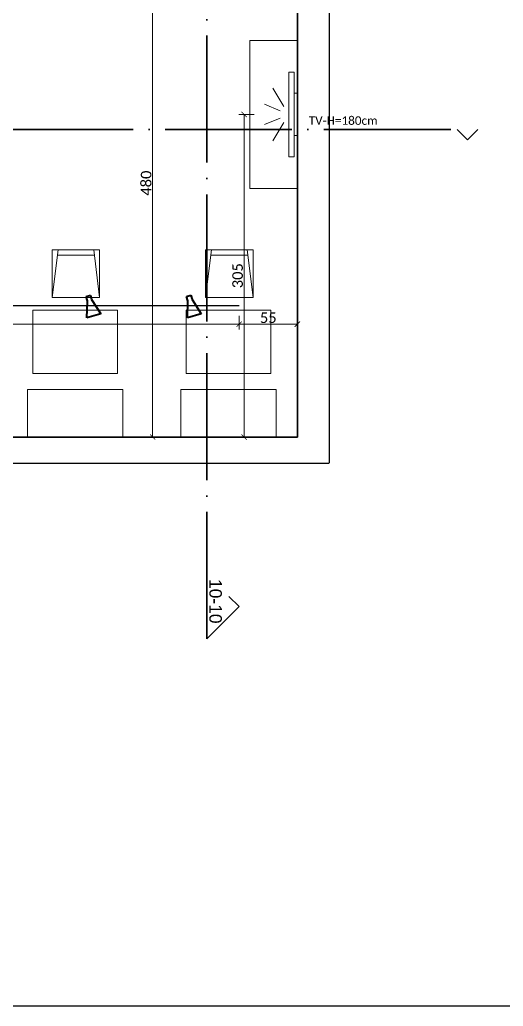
# Model space of a CAD drawing. Header units: centimetres. Extents: x -26724 to 60145, y -23645 to 6771.
# Drawn here: x -5528 to -5070, y 81 to 1013 of the extents above; entities that cross this region are included whole.
import ezdxf

# ---------------------------------------------------------------- set-up
doc = ezdxf.new("R2010")
doc.units = ezdxf.units.CM
doc.linetypes.add('ACAD_ISO04W100', pattern=[30, 24, -3, 0, -3])
doc.layers.add('3.IZGLED 2', color=7, linetype='Continuous', lineweight=9, true_color=0x4a4a4a)
doc.layers.add('IZGLED 2', color=253, linetype='Continuous', lineweight=9, true_color=0x828282)
for name, color, linetype, lineweight in [('4.KOTE', 88, 'Continuous', 15), ('namestaj', 8, 'Continuous', 9), ('zid', 7, 'Continuous', 40)]:
    doc.layers.add(name, color=color, linetype=linetype, lineweight=lineweight)
doc.styles.add('0.15', font='arial.ttf', dxfattribs={"height": 0.15})
doc.styles.get("Standard").update_dxf_attribs({"font": 'calibri.ttf'})
doc.dimstyles.new('ja 1 50', dxfattribs={"dimtxt": 10, "dimasz": 5, "dimexe": 5, "dimexo": 5, "dimgap": 1, "dimtad": 1, "dimdec": 0, "dimtxsty": 'Standard', "dimblk": 'ARCHTICK', "dimcen": 2.5, "dimclrd": 256, "dimclrt": 7, "dimadec": 0, "dimazin": 0, "dimtfac": 1, "dimtdec": 0, "dimtix": 1, "dimtmove": 1, "dimatfit": 3, "dimldrblk": 'ARCHTICK', "dimfxl": 10, "dimfxlon": 1, "dimlwd": 0, "dimlwe": 9, "dimarcsym": 0})

# ---------------------------------------------------------------- blocks, each defined once
blk = doc.blocks.new('_ArchTick')
at = {"color": 0, "linetype": 'ByBlock', "const_width": 0.15}
blk.add_lwpolyline([(-0.5, -0.5), (0.5, 0.5)], dxfattribs=at)
blk = doc.blocks.new('*D1820')
at = {"layer": '4.KOTE', "color": 0, "lineweight": 9, "transparency": 16777216}
for p, q in [((-12416.28, 713.89), (-12431.28, 713.89)), ((-12416.28, 573.89), (-12431.28, 573.89))]:
    blk.add_line(p, q, dxfattribs=at)
at = {"layer": '4.KOTE', "lineweight": 0, "transparency": 16777216}
blk.add_line((-12426.28, 713.89), (-12426.28, 573.89), dxfattribs=at)
at = {"layer": 'Defpoints', "color": 0, "transparency": 16777216}
for p in [(-12402.55, 713.89), (-12426.28, 573.89), (0, 573.89, 13.5)]:
    blk.add_point(p, dxfattribs=at)
at = {"layer": '4.KOTE', "lineweight": 0, "transparency": 16777216, "xscale": 5, "yscale": 5, "zscale": 5}
for p, rotation in [((-12426.28, 713.89), 90), ((-12426.28, 573.89), 270)]:
    blk.add_blockref('_ArchTick', p, dxfattribs=dict(at, rotation=rotation))
at = {"layer": '4.KOTE', "color": 7, "transparency": 16777216, "insert": (-12432.4, 643.89), "char_height": 10, "attachment_point": 5, "rotation": 90}
blk.add_mtext('140', dxfattribs=at)
blk = doc.blocks.new('sfsf')
at = {"layer": 'zid'}
for p, q in [((6629802.9, 4926719.6), (6629787.56, 4926723.97)), ((6629787.56, 4926723.97), (6629787.56, 4926710.35)), ((6629807.32, 4926719.81), (6629802.9, 4926719.6)), ((6629807.32, 4926715.42), (6629807.32, 4926719.81)), ((6629787.56, 4926710.35), (6629803.02, 4926715.42)), ((6629803.02, 4926715.42), (6629807.32, 4926715.42))]:
    blk.add_line(p, q, dxfattribs=at)
blk = doc.blocks.new('UYYYYUUUUY')
at = {"layer": 'namestaj'}
for p, q in [((5448.04, -7059.31), (5437.38, -7076.64)), ((5424.75, -7104.17), (5424.75, -7064.17)), ((5424.75, -7064.17), (5427.75, -7064.17)), ((5440.91, -7080.76), (5455.81, -7074.54)), ((5440.91, -7087.58), (5455.81, -7093.79)), ((5448.04, -7109.03), (5437.38, -7091.7)), ((5427.75, -7104.17), (5424.75, -7104.17))]:
    blk.add_line(p, q, dxfattribs=at)
blk.add_lwpolyline([(5432.75, -7124.17), (5432.75, -7044.17), (5427.75, -7044.17), (5427.75, -7124.17), (5432.75, -7124.17)], dxfattribs=at)
blk = doc.blocks.new('*D1952')
at = {"layer": '4.KOTE', "color": 0, "lineweight": 9, "transparency": 16777216}
for p, q in [((-6932.92, 1219), (-6922.82, 1219)), ((-6917.82, 618.87), (-6932.82, 618.87))]:
    blk.add_line(p, q, dxfattribs=at)
at = {"layer": '4.KOTE', "lineweight": 0, "transparency": 16777216}
blk.add_line((-6927.82, 1219), (-6927.82, 618.87), dxfattribs=at)
at = {"layer": 'Defpoints', "color": 0, "transparency": 16777216}
for p in [(-6937.92, 1219), (-6927.82, 618.87), (-5265.1, 618.87, 13.5)]:
    blk.add_point(p, dxfattribs=at)
at = {"layer": '4.KOTE', "lineweight": 0, "transparency": 16777216, "xscale": 5, "yscale": 5, "zscale": 5}
for p, rotation in [((-6927.82, 1219), 90), ((-6927.82, 618.87), 270)]:
    blk.add_blockref('_ArchTick', p, dxfattribs=dict(at, rotation=rotation))
at = {"layer": '4.KOTE', "color": 7, "transparency": 16777216, "insert": (-6933.95, 918.93), "char_height": 10, "attachment_point": 5, "rotation": 90}
blk.add_mtext('600', dxfattribs=at)
blk = doc.blocks.new('*D1953')
at = {"layer": '4.KOTE', "color": 0, "lineweight": 9, "transparency": 16777216}
for p, q in [((-6917.82, 923.89), (-6932.82, 923.89)), ((-6917.82, 618.87), (-6932.82, 618.87))]:
    blk.add_line(p, q, dxfattribs=at)
at = {"layer": '4.KOTE', "lineweight": 0, "transparency": 16777216}
blk.add_line((-6927.82, 618.87), (-6927.82, 923.89), dxfattribs=at)
at = {"layer": 'Defpoints', "color": 0, "transparency": 16777216}
for p in [(-6927.82, 923.89), (-5265.1, 923.89, 13.5), (-5265.1, 618.87, 13.5)]:
    blk.add_point(p, dxfattribs=at)
at = {"layer": '4.KOTE', "lineweight": 0, "transparency": 16777216, "xscale": 5, "yscale": 5, "zscale": 5}
for p, rotation in [((-6927.82, 923.89), 90), ((-6927.82, 618.87), 270)]:
    blk.add_blockref('_ArchTick', p, dxfattribs=dict(at, rotation=rotation))
at = {"layer": '4.KOTE', "color": 7, "transparency": 16777216, "insert": (-6933.95, 771.38), "char_height": 10, "attachment_point": 5, "rotation": 90}
blk.add_mtext('305', dxfattribs=at)
blk = doc.blocks.new('*D1954')
at = {"layer": '4.KOTE', "color": 0, "lineweight": 9, "transparency": 16777216}
for p, q in [((-5306.02, 923.89), (-5320.44, 923.89)), ((-5306.43, 618.89), (-5320.44, 618.89))]:
    blk.add_line(p, q, dxfattribs=at)
at = {"layer": '4.KOTE', "lineweight": 0, "transparency": 16777216}
blk.add_line((-5315.44, 923.89), (-5315.44, 618.89), dxfattribs=at)
at = {"layer": 'Defpoints', "color": 0, "transparency": 16777216}
for p in [(-5273.1, 923.89, 13.5), (-5315.44, 618.89), (-5285.1, 618.89, 13.5)]:
    blk.add_point(p, dxfattribs=at)
at = {"layer": '4.KOTE', "lineweight": 0, "transparency": 16777216, "xscale": 5, "yscale": 5, "zscale": 5}
for p, rotation in [((-5315.44, 923.89), 90), ((-5315.44, 618.89), 270)]:
    blk.add_blockref('_ArchTick', p, dxfattribs=dict(at, rotation=rotation))
at = {"layer": '4.KOTE', "color": 7, "transparency": 16777216, "insert": (-5321.56, 771.39), "char_height": 10, "attachment_point": 5, "rotation": 90}
blk.add_mtext('305', dxfattribs=at)
blk = doc.blocks.new('*D2020')
at = {"layer": '4.KOTE', "color": 0, "lineweight": 9, "transparency": 16777216}
for p, q in [((-5392.07, 1098.89), (-5406.89, 1098.89)), ((-5392.11, 618.89), (-5406.89, 618.89))]:
    blk.add_line(p, q, dxfattribs=at)
at = {"layer": '4.KOTE', "lineweight": 0, "transparency": 16777216}
blk.add_line((-5401.89, 1098.89), (-5401.89, 618.89), dxfattribs=at)
at = {"layer": 'Defpoints', "color": 0, "transparency": 16777216}
for p in [(-5320.1, 1098.89, 13.5), (-5401.89, 618.89), (-5330.1, 618.89, 13.5)]:
    blk.add_point(p, dxfattribs=at)
at = {"layer": '4.KOTE', "lineweight": 0, "transparency": 16777216, "xscale": 5, "yscale": 5, "zscale": 5}
for p, rotation in [((-5401.89, 1098.89), 90), ((-5401.89, 618.89), 270)]:
    blk.add_blockref('_ArchTick', p, dxfattribs=dict(at, rotation=rotation))
at = {"layer": '4.KOTE', "color": 7, "transparency": 16777216, "insert": (-5408.01, 858.89), "char_height": 10, "attachment_point": 5, "rotation": 90}
blk.add_mtext('480', dxfattribs=at)
blk = doc.blocks.new('*D2022')
at = {"layer": '4.KOTE', "color": 0, "lineweight": 9, "transparency": 16777216}
for p, q in [((-5320.1, 733.46), (-5320.1, 720.59)), ((-5265.1, 731.92), (-5265.1, 720.59))]:
    blk.add_line(p, q, dxfattribs=at)
at = {"layer": '4.KOTE', "lineweight": 0, "transparency": 16777216}
blk.add_line((-5265.1, 725.59), (-5320.1, 725.59), dxfattribs=at)
at = {"layer": 'Defpoints', "color": 0, "transparency": 16777216}
for p in [(-5320.1, 743.13, 13.5), (-5265.1, 736.14, 13.5), (-5320.1, 725.59)]:
    blk.add_point(p, dxfattribs=at)
at = {"layer": '4.KOTE', "lineweight": 0, "transparency": 16777216, "xscale": 5, "yscale": 5, "zscale": 5, "rotation": 180}
blk.add_blockref('_ArchTick', (-5320.1, 725.59), dxfattribs=at)
at = {"layer": '4.KOTE', "lineweight": 0, "transparency": 16777216, "xscale": 5, "yscale": 5, "zscale": 5}
blk.add_blockref('_ArchTick', (-5265.1, 725.59), dxfattribs=at)
at = {"layer": '4.KOTE', "color": 7, "transparency": 16777216, "insert": (-5292.6, 731.66), "char_height": 10, "attachment_point": 5}
blk.add_mtext('55', dxfattribs=at)
blk = doc.blocks.new('*D2023')
at = {"layer": '4.KOTE', "color": 0, "lineweight": 9, "transparency": 16777216}
for p, q in [((-5795.1, 733.46), (-5795.1, 720.59)), ((-5320.1, 733.46), (-5320.1, 720.59))]:
    blk.add_line(p, q, dxfattribs=at)
at = {"layer": '4.KOTE', "lineweight": 0, "transparency": 16777216}
blk.add_line((-5320.1, 725.59), (-5795.1, 725.59), dxfattribs=at)
at = {"layer": 'Defpoints', "color": 0, "transparency": 16777216}
for p in [(-5795.1, 743.13, 13.5), (-5320.1, 743.13, 13.5), (-5795.1, 725.59)]:
    blk.add_point(p, dxfattribs=at)
at = {"layer": '4.KOTE', "lineweight": 0, "transparency": 16777216, "xscale": 5, "yscale": 5, "zscale": 5, "rotation": 180}
blk.add_blockref('_ArchTick', (-5795.1, 725.59), dxfattribs=at)
at = {"layer": '4.KOTE', "lineweight": 0, "transparency": 16777216, "xscale": 5, "yscale": 5, "zscale": 5}
blk.add_blockref('_ArchTick', (-5320.1, 725.59), dxfattribs=at)
at = {"layer": '4.KOTE', "color": 7, "transparency": 16777216, "insert": (-5557.6, 731.66), "char_height": 10, "attachment_point": 5}
blk.add_mtext('475', dxfattribs=at)
blk = doc.blocks.new('*D2077')
at = {"layer": '4.KOTE', "color": 0, "lineweight": 9, "transparency": 16777216}
for p, q in [((-6446.34, 430.41), (-6461.34, 430.41)), ((-6454.61, 258.9), (-6451.34, 258.9))]:
    blk.add_line(p, q, dxfattribs=at)
at = {"layer": '4.KOTE', "lineweight": 0, "transparency": 16777216}
blk.add_line((-6456.34, 430.41), (-6456.34, 258.9), dxfattribs=at)
at = {"layer": 'Defpoints', "color": 0, "transparency": 16777216}
for p in [(0, 430.41, 13.5), (-6456.35, 258.9, 13.5), (-6456.34, 258.9)]:
    blk.add_point(p, dxfattribs=at)
at = {"layer": '4.KOTE', "lineweight": 0, "transparency": 16777216, "xscale": 5, "yscale": 5, "zscale": 5}
for p, rotation in [((-6456.34, 430.41), 90), ((-6456.34, 258.9), 270)]:
    blk.add_blockref('_ArchTick', p, dxfattribs=dict(at, rotation=rotation))
at = {"layer": '4.KOTE', "color": 7, "transparency": 16777216, "insert": (-6462.42, 344.65), "char_height": 10, "attachment_point": 5, "rotation": 90}
blk.add_mtext('172', dxfattribs=at)
blk = doc.blocks.new('*D2096')
at = {"layer": '4.KOTE', "color": 0, "lineweight": 9, "transparency": 16777216}
for p, q in [((-19851.49, 761.85), (-19866.49, 761.85)), ((-19854.88, 611.85), (-19866.49, 611.85))]:
    blk.add_line(p, q, dxfattribs=at)
at = {"layer": '4.KOTE', "lineweight": 0, "transparency": 16777216}
blk.add_line((-19861.49, 761.85), (-19861.49, 611.85), dxfattribs=at)
at = {"layer": 'Defpoints', "color": 0, "transparency": 16777216}
for p in [(0, 761.85, 13.5), (-19861.49, 611.85), (-19849.98, 611.85, 13.5)]:
    blk.add_point(p, dxfattribs=at)
at = {"layer": '4.KOTE', "lineweight": 0, "transparency": 16777216, "xscale": 5, "yscale": 5, "zscale": 5}
for p, rotation in [((-19861.49, 761.85), 90), ((-19861.49, 611.85), 270)]:
    blk.add_blockref('_ArchTick', p, dxfattribs=dict(at, rotation=rotation))
at = {"layer": '4.KOTE', "color": 7, "transparency": 16777216, "insert": (-19867.61, 686.85), "char_height": 10, "attachment_point": 5, "rotation": 90}
blk.add_mtext('150', dxfattribs=at)
blk = doc.blocks.new('*D2099')
at = {"layer": '4.KOTE', "color": 0, "lineweight": 9, "transparency": 16777216}
for p, q in [((-19656.35, 931.89), (-19671.35, 931.89)), ((-19666.35, 866.89), (-19671.35, 866.89))]:
    blk.add_line(p, q, dxfattribs=at)
at = {"layer": '4.KOTE', "lineweight": 0, "transparency": 16777216}
blk.add_line((-19666.35, 931.89), (-19666.35, 866.89), dxfattribs=at)
at = {"layer": 'Defpoints', "color": 0, "transparency": 16777216}
for p in [(0, 931.89, 40.5), (-19666.35, 866.89), (-19666.35, 866.89)]:
    blk.add_point(p, dxfattribs=at)
at = {"layer": '4.KOTE', "lineweight": 0, "transparency": 16777216, "xscale": 5, "yscale": 5, "zscale": 5}
for p, rotation in [((-19666.35, 931.89), 90), ((-19666.35, 866.89), 270)]:
    blk.add_blockref('_ArchTick', p, dxfattribs=dict(at, rotation=rotation))
at = {"layer": '4.KOTE', "color": 7, "transparency": 16777216, "insert": (-19672.47, 899.39), "char_height": 10, "attachment_point": 5, "rotation": 90}
blk.add_mtext('65', dxfattribs=at)

msp = doc.modelspace()

# ---------------------------------------------------------------- linework, layer by layer
msp.add_lwpolyline([(-3617.61, 80.73), (-8072.61, 80.73), (-8072.61, 3230.73), (-3617.61, 3230.73), (-3617.61, 80.73)])
at = {"color": 2, "elevation": 13.5}
msp.add_lwpolyline([(-5265.1, 1453.89), (-5990.1, 1453.89), (-5990.1, 858.89), (-5850.1, 858.89), (-5850.1, 618.87), (-5265.1, 618.87), (-5265.1, 1454.89)], dxfattribs=at)
at = {"layer": '3.IZGLED 2', "elevation": 13.5}
msp.add_lwpolyline([(-5265.1, 853.89), (-5310.1, 853.89), (-5310.1, 993.89), (-5265.1, 993.89)], close=True, dxfattribs=at)
at = {"layer": 'IZGLED 2', "color": 5, "linetype": 'ACAD_ISO04W100', "lineweight": 35, "ltscale": 5}
for p, q in [((-5350.5, 428.05, 13.5), (-5350.5, 1604.72, 13.5)), ((-6290.79, 909.57), (-5114.13, 909.57))]:
    msp.add_line(p, q, dxfattribs=at)
at = {"layer": 'IZGLED 2', "lineweight": 30}
for p, q in [((-5265.1, 1108.89, 13.5), (-5265.1, 618.89, 13.5)), ((-5235.1, 1108.89, 13.5), (-5235.1, 594.39, 13.5)), ((-5265.1, 618.89, 13.5), (-5820.1, 618.89, 13.5)), ((-5235.6, 593.89, 13.5), (-6100.1, 593.89, 13.5))]:
    msp.add_line(p, q, dxfattribs=at)
at = {"layer": 'IZGLED 2', "color": 5, "lineweight": 35}
for p, q in [((-5104.36, 899.8), (-5114.13, 909.57)), ((-5094.59, 909.57), (-5104.36, 899.8)), ((-5329.82, 468.27, 13.5), (-5320.05, 458.51, 13.5)), ((-5350.5, 428.05, 13.5), (-5320.05, 458.51, 13.5))]:
    msp.add_line(p, q, dxfattribs=at)
at = {"layer": 'IZGLED 2', "transparency": 33554687}
for p, q in [((-5496.98, 750.72, 13.5), (-5491.33, 795.72, 13.5)), ((-5496.96, 795.72, 13.5), (-5496.98, 750.72, 13.5)), ((-5451.96, 795.7, 13.5), (-5496.96, 795.72, 13.5)), ((-5496.96, 795.72, 13.5), (-5496.96, 795.72, 13.5)), ((-5457.58, 795.7, 13.5), (-5451.98, 750.7, 13.5)), ((-5451.98, 750.7, 13.5), (-5451.96, 795.7, 13.5)), ((-5351.98, 750.72, 13.5), (-5346.33, 795.72, 13.5)), ((-5351.96, 795.72, 13.5), (-5351.98, 750.72, 13.5)), ((-5306.96, 795.7, 13.5), (-5351.96, 795.72, 13.5)), ((-5351.96, 795.72, 13.5), (-5351.96, 795.72, 13.5)), ((-5312.58, 795.7, 13.5), (-5306.98, 750.7, 13.5)), ((-5306.98, 750.7, 13.5), (-5306.96, 795.7, 13.5)), ((-5456.96, 790.7, 13.5), (-5491.96, 790.72, 13.5)), ((-5311.96, 790.7, 13.5), (-5346.96, 790.72, 13.5)), ((-5496.98, 750.72, 13.5), (-5451.98, 750.7, 13.5)), ((-5351.98, 750.72, 13.5), (-5306.98, 750.7, 13.5))]:
    msp.add_line(p, q, dxfattribs=at)
at = {"layer": 'IZGLED 2'}
for p, q in [((-5430.1, 663.89, 13.5), (-5520.1, 663.89, 13.5)), ((-5285.1, 663.89, 13.5), (-5375.1, 663.89, 13.5))]:
    msp.add_line(p, q, dxfattribs=at)
at = {"layer": 'IZGLED 2', "elevation": 13.5}
for points in [[(-5515.1, 678.89), (-5515.1, 738.89), (-5435.1, 738.89), (-5435.1, 678.89), (-5515.1, 678.89)], [(-5370.1, 678.89), (-5370.1, 738.89), (-5290.1, 738.89), (-5290.1, 678.89), (-5370.1, 678.89)], [(-5430.1, 618.89), (-5430.1, 663.89), (-5520.1, 663.89), (-5520.1, 618.89), (-5430.1, 618.89)], [(-5285.1, 618.89), (-5285.1, 663.89), (-5375.1, 663.89), (-5375.1, 618.89), (-5285.1, 618.89)]]:
    msp.add_lwpolyline(points, dxfattribs=at)
at = {"layer": 'IZGLED 2', "lineweight": 30}
msp.add_arc((-5235.6, 594.39, 13.5), 0.5, 270, 0, dxfattribs=at)
at = {"layer": 'zid', "lineweight": 30, "elevation": 13.5}
msp.add_lwpolyline([(-5795.1, 743.13), (-5320.1, 743.13)], dxfattribs=at)

# ---------------------------------------------------------------- block references
at = {"layer": '4.KOTE', "xscale": -1}
msp.add_blockref('UYYYYUUUUY', (159.65, 8008.06, 13.5), dxfattribs=at)
at = {"layer": 'zid', "xscale": -1, "rotation": 286.8434847676639}
for p in [(-2799781.96, -7772192.37, 13.5), (-2799686.96, -7772192.37, 13.5)]:
    msp.add_blockref('sfsf', p, dxfattribs=at)

# ---------------------------------------------------------------- texts
at = {"color": 1, "insert": (-5254.34, 922.04, -13.5), "char_height": 8, "attachment_point": 1}
msp.add_mtext_dynamic_manual_height_columns('TV-H=180cm', width=174.5645, gutter_width=12.5, heights=[0], dxfattribs=at)
at = {"layer": 'IZGLED 2', "color": 5, "style": '0.15'}
msp.add_text('10-10', height=11.788, rotation=270, dxfattribs=at).set_placement((-5348.26, 484.65, 13.5))

# ---------------------------------------------------------------- dimensions: what is measured, and where the dimension line sits
at = {"layer": '4.KOTE'}
for base, p1, p2, picture, middle in [((-6927.82, 618.87), (-6937.92, 1219), (-5265.1, 618.87, 13.5), '*D1952', (-6933.95, 918.93)), ((-5401.89, 618.89), (-5320.1, 1098.89, 13.5), (-5330.1, 618.89, 13.5), '*D2020', (-5408.01, 858.89)), ((-19666.35, 866.89), (0, 931.89, 40.5), (-19666.35, 866.89), '*D2099', (-19672.47, 899.39)), ((-6927.82, 923.89), (-5265.1, 618.87, 13.5), (-5265.1, 923.89, 13.5), '*D1953', (-6933.95, 771.38)), ((-5315.44, 618.89), (-5273.1, 923.89, 13.5), (-5285.1, 618.89, 13.5), '*D1954', (-5321.56, 771.39)), ((-19861.49, 611.85), (0, 761.85, 13.5), (-19849.98, 611.85, 13.5), '*D2096', (-19867.61, 686.85)), ((-12426.28, 573.89), (-12402.55, 713.89), (0, 573.89, 13.5), '*D1820', (-12432.4, 643.89)), ((-6456.34, 258.9), (0, 430.41, 13.5), (-6456.35, 258.9, 13.5), '*D2077', (-6462.42, 344.65))]:
    dim = msp.add_linear_dim(base=base, p1=p1, p2=p2, angle=90, dimstyle='ja 1 50', dxfattribs=at)
    dim.commit()
    dim.dimension.update_dxf_attribs({"geometry": picture, "text_midpoint": middle})
for base, p1, p2, picture, middle in [((-5795.1, 725.59), (-5320.1, 743.13, 13.5), (-5795.1, 743.13, 13.5), '*D2023', (-5557.6, 731.66)), ((-5320.1, 725.59), (-5265.1, 736.14, 13.5), (-5320.1, 743.13, 13.5), '*D2022', (-5292.6, 731.66))]:
    dim = msp.add_linear_dim(base=base, p1=p1, p2=p2, dimstyle='ja 1 50', dxfattribs=at)
    dim.commit()
    dim.dimension.update_dxf_attribs({"geometry": picture, "text_midpoint": middle})

doc.saveas('drawing.dxf')
